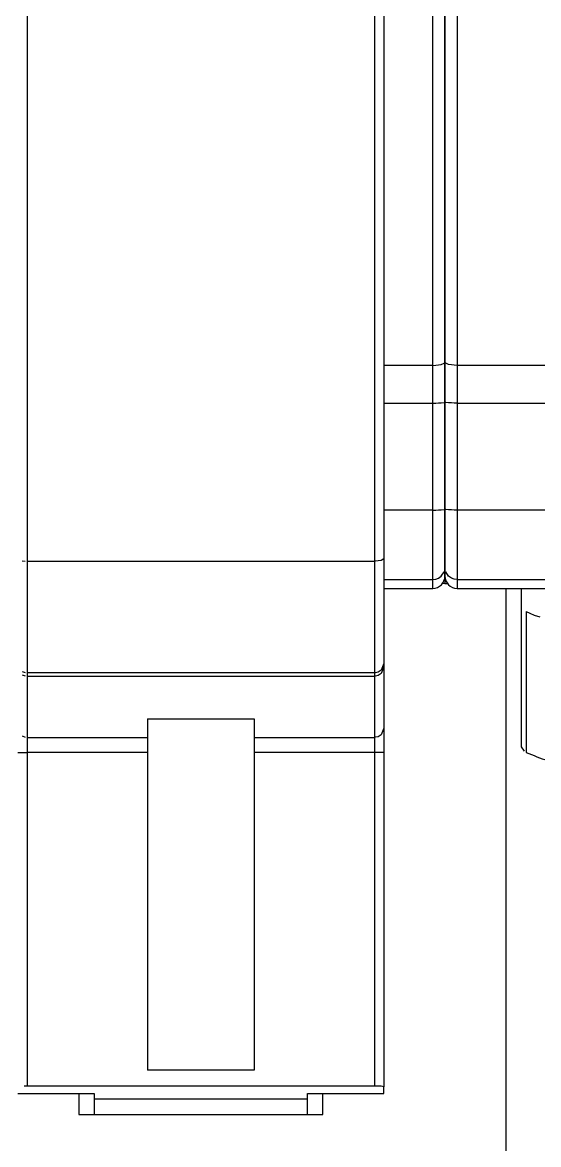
# Model space of a CAD drawing. Header units: millimetres. Extents: x 441156 to 441876, y 4514765 to 4515211.
# Drawn here: x 441594.1133 to 441594.1979, y 4515153.668 to 4515153.8519 of the extents above; entities that cross this region are included whole.
import ezdxf

# ---------------------------------------------------------------- set-up
doc = ezdxf.new("R2010")
doc.units = ezdxf.units.MM
for name, color, linetype in [('Collettore SL', 7, 'Continuous'), ('Piantone', 5, 'Continuous'), ('Staffa', 8, 'Continuous')]:
    doc.layers.add(name, color=color, linetype=linetype)

msp = doc.modelspace()

# ---------------------------------------------------------------- linework, layer by layer
at = {"layer": 'Collettore SL', "color": 254, "linetype": 'Continuous'}
for p, q in [((441594.1805942032, 4515153.795660889), (441594.1805942032, 4515153.975638391)), ((441594.1825942032, 4515153.796247018), (441594.1825942032, 4515153.975393215)), ((441594.1825942032, 4515153.975393215), (441594.1825942032, 4515153.796247018)), ((441594.1845942032, 4515153.975638391), (441594.1845942032, 4515153.795660889)), ((441594.1805942032, 4515153.795660889), (441594.1725942032, 4515153.795660889)), ((441594.1805942032, 4515153.789483634), (441594.1805942032, 4515153.795660889)), ((441594.1825942032, 4515153.789657945), (441594.1825942032, 4515153.796247018)), ((441594.1825942032, 4515153.796247018), (441594.1825942032, 4515153.789657945)), ((441594.2325942032, 4515153.795660889), (441594.1845942032, 4515153.795660889)), ((441594.1845942032, 4515153.795660889), (441594.1845942032, 4515153.789483634)), ((441594.1725942032, 4515153.789483634), (441594.1805942032, 4515153.789483634)), ((441594.1805942032, 4515153.771939188), (441594.1805942032, 4515153.789483634)), ((441594.1825942032, 4515153.7721135), (441594.1825942032, 4515153.789657945)), ((441594.1825942032, 4515153.789657945), (441594.1825942032, 4515153.7721135)), ((441594.1845942032, 4515153.789483634), (441594.2325942032, 4515153.789483634)), ((441594.1845942032, 4515153.789483634), (441594.1845942032, 4515153.771939188)), ((441594.1805942032, 4515153.771939188), (441594.1725942032, 4515153.771939188)), ((441594.1805942032, 4515153.760554715), (441594.1805942032, 4515153.771939188)), ((441594.1825942032, 4515153.762550542), (441594.1825942032, 4515153.7721135)), ((441594.1825942032, 4515153.7721135), (441594.1825942032, 4515153.762550542)), ((441594.2325942032, 4515153.771939188), (441594.1845942032, 4515153.771939188)), ((441594.1845942032, 4515153.771939188), (441594.1845942032, 4515153.760554715)), ((441594.1825942032, 4515153.761115109), (441594.1825942032, 4515153.762550542)), ((441594.1825942032, 4515153.762550542), (441594.1825942032, 4515153.761115109)), ((441594.1725942032, 4515153.760554715), (441594.1805942032, 4515153.760554715)), ((441594.1805942032, 4515153.759115108), (441594.1805942032, 4515153.760554715)), ((441594.1825942032, 4515153.761115109), (441594.1825942032, 4515153.75991279)), ((441594.1845942032, 4515153.760554715), (441594.2325942032, 4515153.760554715)), ((441594.1845942032, 4515153.760554715), (441594.1845942032, 4515153.759115108)), ((441594.1725942032, 4515153.759115108), (441594.1805942032, 4515153.759115108)), ((441594.1825942032, 4515153.75991279), (441594.1821924617, 4515153.75991279)), ((441594.1825942032, 4515153.759916217), (441594.1829938351, 4515153.7599156)), ((441594.1845942032, 4515153.759115108), (441594.2270398548, 4515153.759115108))]:
    msp.add_line(p, q, dxfattribs=at)
for points in [[(441594.1805942032, 4515153.795660889, 0), (441594.1806640022, 4515153.795661245, 0), (441594.1807337162, 4515153.795662316, 0), (441594.1808032601, 4515153.7956641, 0), (441594.1808725494, 4515153.795666593, 0), (441594.1809414995, 4515153.795669793, 0), (441594.1810100266, 4515153.795673697, 0), (441594.181078047, 4515153.795678299, 0), (441594.1811454779, 4515153.795683594, 0), (441594.1812122372, 4515153.795689576, 0), (441594.1812782435, 4515153.795696236, 0), (441594.1813434164, 4515153.795703568, 0), (441594.1814076765, 4515153.795711562, 0), (441594.1814709455, 4515153.795720208, 0), (441594.1815331463, 4515153.795729497, 0), (441594.1815942032, 4515153.795739415, 0), (441594.1816540417, 4515153.795749952, 0), (441594.181712589, 4515153.795761094, 0), (441594.1817697737, 4515153.795772829, 0), (441594.1818255262, 4515153.795785142, 0), (441594.1818797784, 4515153.795798017, 0), (441594.1819324644, 4515153.795811439, 0), (441594.1819835199, 4515153.795825392, 0), (441594.1820328828, 4515153.795839858, 0), (441594.1820804928, 4515153.795854821, 0), (441594.1821262921, 4515153.795870261, 0), (441594.1821702247, 4515153.795886161, 0), (441594.1822122372, 4515153.7959025, 0), (441594.1822522783, 4515153.795919258, 0), (441594.1822902994, 4515153.795936417, 0), (441594.182326254, 4515153.795953953, 0), (441594.1823600984, 4515153.795971846, 0), (441594.1823917913, 4515153.795990075, 0), (441594.1824212941, 4515153.796008618, 0), (441594.1824485709, 4515153.79602745, 0), (441594.1824735884, 4515153.796046549, 0), (441594.1824963162, 4515153.796065894, 0), (441594.1825167266, 4515153.796085458, 0), (441594.1825347947, 4515153.79610522, 0), (441594.1825504984, 4515153.796125154, 0), (441594.1825638187, 4515153.796145237, 0), (441594.1825747393, 4515153.796165444, 0), (441594.182583247, 4515153.796185751, 0), (441594.1825893313, 4515153.796206131, 0), (441594.1825929849, 4515153.796226562, 0), (441594.1825942032, 4515153.796247018, 0)], [(441594.1845942032, 4515153.795660889, 0), (441594.1845244042, 4515153.795661245, 0), (441594.1844546903, 4515153.795662316, 0), (441594.1843851463, 4515153.7956641, 0), (441594.184315857, 4515153.795666593, 0), (441594.1842469068, 4515153.795669793, 0), (441594.1841783798, 4515153.795673697, 0), (441594.1841103594, 4515153.795678299, 0), (441594.1840429285, 4515153.795683594, 0), (441594.1839761692, 4515153.795689576, 0), (441594.1839101629, 4515153.795696236, 0), (441594.18384499, 4515153.795703568, 0), (441594.1837807299, 4515153.795711562, 0), (441594.1837174609, 4515153.795720208, 0), (441594.1836552601, 4515153.795729497, 0), (441594.1835942032, 4515153.795739415, 0), (441594.1835343647, 4515153.795749952, 0), (441594.1834758174, 4515153.795761094, 0), (441594.1834186327, 4515153.795772829, 0), (441594.1833628803, 4515153.795785142, 0), (441594.183308628, 4515153.795798017, 0), (441594.183255942, 4515153.795811439, 0), (441594.1832048864, 4515153.795825392, 0), (441594.1831555236, 4515153.795839858, 0), (441594.1831079135, 4515153.795854821, 0), (441594.1830621143, 4515153.795870261, 0), (441594.1830181817, 4515153.795886161, 0), (441594.1829761692, 4515153.7959025, 0), (441594.1829361281, 4515153.795919258, 0), (441594.182898107, 4515153.795936417, 0), (441594.1828621524, 4515153.795953953, 0), (441594.182828308, 4515153.795971846, 0), (441594.1827966151, 4515153.795990075, 0), (441594.1827671123, 4515153.796008618, 0), (441594.1827398355, 4515153.79602745, 0), (441594.182714818, 4515153.796046549, 0), (441594.1826920902, 4515153.796065894, 0), (441594.1826716798, 4515153.796085458, 0), (441594.1826536118, 4515153.79610522, 0), (441594.182637908, 4515153.796125154, 0), (441594.1826245877, 4515153.796145237, 0), (441594.182613667, 4515153.796165444, 0), (441594.1826051594, 4515153.796185751, 0), (441594.1825990751, 4515153.796206131, 0), (441594.1825954216, 4515153.796226562, 0), (441594.1825942032, 4515153.796247018, 0)], [(441594.1805942032, 4515153.789483634, 0), (441594.1806640022, 4515153.78948374, 0), (441594.1807337162, 4515153.789484059, 0), (441594.1808032601, 4515153.789484588, 0), (441594.1808725494, 4515153.78948533, 0), (441594.1809414995, 4515153.789486282, 0), (441594.1810100266, 4515153.789487443, 0), (441594.181078047, 4515153.789488811, 0), (441594.1811454779, 4515153.789490386, 0), (441594.1812122372, 4515153.789492165, 0), (441594.1812782435, 4515153.789494146, 0), (441594.1813434164, 4515153.789496326, 0), (441594.1814076765, 4515153.789498704, 0), (441594.1814709455, 4515153.789501275, 0), (441594.1815331463, 4515153.789504037, 0), (441594.1815942032, 4515153.789506987, 0), (441594.1816540417, 4515153.789510121, 0), (441594.181712589, 4515153.789513434, 0), (441594.1817697737, 4515153.789516924, 0), (441594.1818255262, 4515153.789520586, 0), (441594.1818797784, 4515153.789524415, 0), (441594.1819324644, 4515153.789528406, 0), (441594.1819835199, 4515153.789532556, 0), (441594.1820328828, 4515153.789536858, 0), (441594.1820804928, 4515153.789541308, 0), (441594.1821262921, 4515153.7895459, 0), (441594.1821702247, 4515153.789550629, 0), (441594.1822122372, 4515153.789555487, 0), (441594.1822522783, 4515153.789560472, 0), (441594.1822902994, 4515153.789565574, 0), (441594.182326254, 4515153.789570789, 0), (441594.1823600984, 4515153.78957611, 0), (441594.1823917913, 4515153.789581532, 0), (441594.1824212941, 4515153.789587046, 0), (441594.1824485709, 4515153.789592647, 0), (441594.1824735884, 4515153.789598327, 0), (441594.1824963162, 4515153.78960408, 0), (441594.1825167266, 4515153.789609898, 0), (441594.1825347947, 4515153.789615775, 0), (441594.1825504984, 4515153.789621703, 0), (441594.1825638187, 4515153.789627676, 0), (441594.1825747393, 4515153.789633686, 0), (441594.182583247, 4515153.789639724, 0), (441594.1825893313, 4515153.789645785, 0), (441594.1825929849, 4515153.789651861, 0), (441594.1825942032, 4515153.789657945, 0)], [(441594.1845942032, 4515153.789483634, 0), (441594.1845244042, 4515153.78948374, 0), (441594.1844546903, 4515153.789484059, 0), (441594.1843851463, 4515153.789484588, 0), (441594.184315857, 4515153.78948533, 0), (441594.1842469068, 4515153.789486282, 0), (441594.1841783798, 4515153.789487443, 0), (441594.1841103594, 4515153.789488811, 0), (441594.1840429285, 4515153.789490386, 0), (441594.1839761692, 4515153.789492165, 0), (441594.1839101629, 4515153.789494146, 0), (441594.18384499, 4515153.789496326, 0), (441594.1837807299, 4515153.789498704, 0), (441594.1837174609, 4515153.789501275, 0), (441594.1836552601, 4515153.789504037, 0), (441594.1835942032, 4515153.789506987, 0), (441594.1835343647, 4515153.789510121, 0), (441594.1834758174, 4515153.789513434, 0), (441594.1834186327, 4515153.789516924, 0), (441594.1833628803, 4515153.789520586, 0), (441594.183308628, 4515153.789524415, 0), (441594.183255942, 4515153.789528406, 0), (441594.1832048864, 4515153.789532556, 0), (441594.1831555236, 4515153.789536858, 0), (441594.1831079135, 4515153.789541308, 0), (441594.1830621143, 4515153.7895459, 0), (441594.1830181817, 4515153.789550629, 0), (441594.1829761692, 4515153.789555487, 0), (441594.1829361281, 4515153.789560472, 0), (441594.182898107, 4515153.789565574, 0), (441594.1828621524, 4515153.789570789, 0), (441594.182828308, 4515153.78957611, 0), (441594.1827966151, 4515153.789581532, 0), (441594.1827671123, 4515153.789587046, 0), (441594.1827398355, 4515153.789592647, 0), (441594.182714818, 4515153.789598327, 0), (441594.1826920902, 4515153.78960408, 0), (441594.1826716798, 4515153.789609898, 0), (441594.1826536118, 4515153.789615775, 0), (441594.182637908, 4515153.789621703, 0), (441594.1826245877, 4515153.789627676, 0), (441594.182613667, 4515153.789633686, 0), (441594.1826051594, 4515153.789639724, 0), (441594.1825990751, 4515153.789645785, 0), (441594.1825954216, 4515153.789651861, 0), (441594.1825942032, 4515153.789657945, 0)], [(441594.1805942032, 4515153.771939188, 0), (441594.1806640022, 4515153.771939294, 0), (441594.1807337162, 4515153.771939613, 0), (441594.1808032601, 4515153.771940143, 0), (441594.1808725494, 4515153.771940885, 0), (441594.1809414995, 4515153.771941836, 0), (441594.1810100266, 4515153.771942997, 0), (441594.181078047, 4515153.771944366, 0), (441594.1811454779, 4515153.771945941, 0), (441594.1812122372, 4515153.77194772, 0), (441594.1812782435, 4515153.7719497, 0), (441594.1813434164, 4515153.771951881, 0), (441594.1814076765, 4515153.771954258, 0), (441594.1814709455, 4515153.771956829, 0), (441594.1815331463, 4515153.771959592, 0), (441594.1815942032, 4515153.771962541, 0), (441594.1816540417, 4515153.771965675, 0), (441594.181712589, 4515153.771968989, 0), (441594.1817697737, 4515153.771972478, 0), (441594.1818255262, 4515153.77197614, 0), (441594.1818797784, 4515153.771979969, 0), (441594.1819324644, 4515153.771983961, 0), (441594.1819835199, 4515153.771988111, 0), (441594.1820328828, 4515153.771992412, 0), (441594.1820804928, 4515153.771996862, 0), (441594.1821262921, 4515153.772001455, 0), (441594.1821702247, 4515153.772006183, 0), (441594.1822122372, 4515153.772011042, 0), (441594.1822522783, 4515153.772016026, 0), (441594.1822902994, 4515153.772021129, 0), (441594.182326254, 4515153.772026344, 0), (441594.1823600984, 4515153.772031666, 0), (441594.1823917913, 4515153.772037087, 0), (441594.1824212941, 4515153.7720426, 0), (441594.1824485709, 4515153.772048201, 0), (441594.1824735884, 4515153.772053882, 0), (441594.1824963162, 4515153.772059634, 0), (441594.1825167266, 4515153.772065453, 0), (441594.1825347947, 4515153.77207133, 0), (441594.1825504984, 4515153.772077259, 0), (441594.1825638187, 4515153.772083231, 0), (441594.1825747393, 4515153.77208924, 0), (441594.182583247, 4515153.772095279, 0), (441594.1825893313, 4515153.772101341, 0), (441594.1825929849, 4515153.772107417, 0), (441594.1825942032, 4515153.7721135, 0)], [(441594.1845942032, 4515153.771939188, 0), (441594.1845244042, 4515153.771939294, 0), (441594.1844546903, 4515153.771939613, 0), (441594.1843851463, 4515153.771940143, 0), (441594.184315857, 4515153.771940885, 0), (441594.1842469068, 4515153.771941836, 0), (441594.1841783798, 4515153.771942997, 0), (441594.1841103594, 4515153.771944366, 0), (441594.1840429285, 4515153.771945941, 0), (441594.1839761692, 4515153.77194772, 0), (441594.1839101629, 4515153.7719497, 0), (441594.18384499, 4515153.771951881, 0), (441594.1837807299, 4515153.771954258, 0), (441594.1837174609, 4515153.771956829, 0), (441594.1836552601, 4515153.771959592, 0), (441594.1835942032, 4515153.771962541, 0), (441594.1835343647, 4515153.771965675, 0), (441594.1834758174, 4515153.771968989, 0), (441594.1834186327, 4515153.771972478, 0), (441594.1833628803, 4515153.77197614, 0), (441594.183308628, 4515153.771979969, 0), (441594.183255942, 4515153.771983961, 0), (441594.1832048864, 4515153.771988111, 0), (441594.1831555236, 4515153.771992412, 0), (441594.1831079135, 4515153.771996862, 0), (441594.1830621143, 4515153.772001455, 0), (441594.1830181817, 4515153.772006183, 0), (441594.1829761692, 4515153.772011042, 0), (441594.1829361281, 4515153.772016026, 0), (441594.182898107, 4515153.772021129, 0), (441594.1828621524, 4515153.772026344, 0), (441594.182828308, 4515153.772031666, 0), (441594.1827966151, 4515153.772037087, 0), (441594.1827671123, 4515153.7720426, 0), (441594.1827398355, 4515153.772048201, 0), (441594.182714818, 4515153.772053882, 0), (441594.1826920902, 4515153.772059634, 0), (441594.1826716798, 4515153.772065453, 0), (441594.1826536118, 4515153.77207133, 0), (441594.182637908, 4515153.772077259, 0), (441594.1826245877, 4515153.772083231, 0), (441594.182613667, 4515153.77208924, 0), (441594.1826051594, 4515153.772095279, 0), (441594.1825990751, 4515153.772101341, 0), (441594.1825954216, 4515153.772107417, 0), (441594.1825942032, 4515153.7721135, 0)], [(441594.1805942032, 4515153.760554715, 0), (441594.1806640022, 4515153.76055593, 0), (441594.1807337162, 4515153.760559577, 0), (441594.1808032601, 4515153.760565648, 0), (441594.1808725494, 4515153.760574138, 0), (441594.1809414995, 4515153.760585036, 0), (441594.1810100266, 4515153.760598329, 0), (441594.181078047, 4515153.760613999, 0), (441594.1811454779, 4515153.76063203, 0), (441594.1812122372, 4515153.760652398, 0), (441594.1812782435, 4515153.760675078, 0), (441594.1813434164, 4515153.760700043, 0), (441594.1814076765, 4515153.760727263, 0), (441594.1814709455, 4515153.760756704, 0), (441594.1815331463, 4515153.760788331, 0), (441594.1815942032, 4515153.760822105, 0), (441594.1816540417, 4515153.760857984, 0), (441594.181712589, 4515153.760895927, 0), (441594.1817697737, 4515153.760935884, 0), (441594.1818255262, 4515153.760977808, 0), (441594.1818797784, 4515153.761021649, 0), (441594.1819324644, 4515153.761067353, 0), (441594.1819835199, 4515153.761114864, 0), (441594.1820328828, 4515153.761164124, 0), (441594.1820804928, 4515153.761215073, 0), (441594.1821262921, 4515153.761267649, 0), (441594.1821702247, 4515153.761321788, 0), (441594.1822122372, 4515153.761377424, 0), (441594.1822522783, 4515153.76143449, 0), (441594.1822902994, 4515153.761492915, 0), (441594.182326254, 4515153.761552628, 0), (441594.1823600984, 4515153.761613558, 0), (441594.1823917913, 4515153.761675629, 0), (441594.1824212941, 4515153.761738766, 0), (441594.1824485709, 4515153.761802892, 0), (441594.1824735884, 4515153.761867929, 0), (441594.1824963162, 4515153.761933798, 0), (441594.1825167266, 4515153.762000417, 0), (441594.1825347947, 4515153.762067708, 0), (441594.1825504984, 4515153.762135587, 0), (441594.1825638187, 4515153.76220397, 0), (441594.1825747393, 4515153.762272777, 0), (441594.182583247, 4515153.762341921, 0), (441594.1825893313, 4515153.762411321, 0), (441594.1825929849, 4515153.762480889, 0), (441594.1825942032, 4515153.762550542, 0)], [(441594.1845942032, 4515153.760554715, 0), (441594.1845244042, 4515153.76055593, 0), (441594.1844546903, 4515153.760559577, 0), (441594.1843851463, 4515153.760565648, 0), (441594.184315857, 4515153.760574138, 0), (441594.1842469068, 4515153.760585036, 0), (441594.1841783798, 4515153.760598329, 0), (441594.1841103594, 4515153.760613999, 0), (441594.1840429285, 4515153.76063203, 0), (441594.1839761692, 4515153.760652398, 0), (441594.1839101629, 4515153.760675078, 0), (441594.18384499, 4515153.760700043, 0), (441594.1837807299, 4515153.760727263, 0), (441594.1837174609, 4515153.760756704, 0), (441594.1836552601, 4515153.760788331, 0), (441594.1835942032, 4515153.760822105, 0), (441594.1835343647, 4515153.760857984, 0), (441594.1834758174, 4515153.760895927, 0), (441594.1834186327, 4515153.760935884, 0), (441594.1833628803, 4515153.760977808, 0), (441594.183308628, 4515153.761021649, 0), (441594.183255942, 4515153.761067353, 0), (441594.1832048864, 4515153.761114864, 0), (441594.1831555236, 4515153.761164124, 0), (441594.1831079135, 4515153.761215073, 0), (441594.1830621143, 4515153.761267649, 0), (441594.1830181817, 4515153.761321788, 0), (441594.1829761692, 4515153.761377424, 0), (441594.1829361281, 4515153.76143449, 0), (441594.182898107, 4515153.761492915, 0), (441594.1828621524, 4515153.761552628, 0), (441594.182828308, 4515153.761613558, 0), (441594.1827966151, 4515153.761675629, 0), (441594.1827671123, 4515153.761738766, 0), (441594.1827398355, 4515153.761802892, 0), (441594.182714818, 4515153.761867929, 0), (441594.1826920902, 4515153.761933798, 0), (441594.1826716798, 4515153.762000417, 0), (441594.1826536118, 4515153.762067708, 0), (441594.182637908, 4515153.762135587, 0), (441594.1826245877, 4515153.76220397, 0), (441594.182613667, 4515153.762272777, 0), (441594.1826051594, 4515153.762341921, 0), (441594.1825990751, 4515153.762411321, 0), (441594.1825954216, 4515153.762480889, 0), (441594.1825942032, 4515153.762550542, 0)]]:
    msp.add_polyline3d(points, dxfattribs=at)
for centre, start, end in [((441594.1805942032, 4515153.761115109), 270, 0), ((441594.1845942032, 4515153.761115109), 180, 270)]:
    msp.add_arc(centre, 0.00199999999999978, start, end, dxfattribs=at)
at = {"layer": 'Piantone', "color": 254, "linetype": 'Continuous'}
for p, q in [((441594.1950942032, 4515153.759115108), (441594.1950942032, 4515153.733170887)), ((441594.1959087319, 4515153.75531831), (441594.1959087319, 4515153.732226369))]:
    msp.add_line(p, q, dxfattribs=at)
for points in [[(441594.1959087319, 4515153.75531831, 0), (441594.1961830356, 4515153.75517183, 0), (441594.1964967373, 4515153.755025951, 0), (441594.1968496638, 4515153.754880756, 0), (441594.1972416204, 4515153.754736322, 0), (441594.1976723908, 4515153.754592732, 0), (441594.1981417376, 4515153.754450061, 0)], [(441594.1950942032, 4515153.733170887, 0), (441594.1951142025, 4515153.733022478, 0), (441594.1951741894, 4515153.732874152, 0), (441594.1952741308, 4515153.732725989, 0), (441594.1954139716, 4515153.732578073, 0), (441594.1955936344, 4515153.732430482, 0), (441594.1958130205, 4515153.732283301, 0), (441594.1959087319, 4515153.732226369, 0)]]:
    msp.add_polyline3d(points, dxfattribs=at)
msp.add_arc((441594.2212981204, 4515153.793081359), 0.06593899351383326, 247.3535519465422, 250.6049854842381, dxfattribs=at)
at = {"layer": 'Staffa', "color": 254, "linetype": 'Continuous'}
for p, q in [((441594.1140942032, 4515154.002056772), (441594.1140942032, 4515153.763581268)), ((441594.1710942032, 4515153.763581268), (441594.1710942032, 4515154.002056772)), ((441594.1725942032, 4515154.001922974), (441594.1725942032, 4515153.763980017)), ((441594.1140942032, 4515153.763581268), (441594.1710942032, 4515153.763581268)), ((441594.1140942032, 4515153.763581268), (441594.1140942032, 4515153.745280785)), ((441594.1710942032, 4515153.745280785), (441594.1710942032, 4515153.763581268)), ((441594.1725942032, 4515153.763980017), (441594.1725942032, 4515153.746777562)), ((441594.1925942032, 4515153.759115108), (441594.1925942032, 4515153.61538146)), ((441594.1725942032, 4515153.746777562), (441594.1725942032, 4515153.746230608)), ((441594.1725942032, 4515153.746230608), (441594.1725942032, 4515153.736197526)), ((441594.1710942032, 4515153.745280785), (441594.1140942032, 4515153.745280785)), ((441594.1140942032, 4515153.745280785), (441594.1140942032, 4515153.744732664)), ((441594.1140942032, 4515153.744732664), (441594.1710942032, 4515153.744732664)), ((441594.1140942032, 4515153.744732664), (441594.1140942032, 4515153.734699582)), ((441594.1710942032, 4515153.744732664), (441594.1710942032, 4515153.745280785)), ((441594.1710942032, 4515153.734699582), (441594.1710942032, 4515153.744732664)), ((441594.1338442032, 4515153.737734314), (441594.1513442032, 4515153.737734314)), ((441594.1338442032, 4515153.737734314), (441594.1338442032, 4515153.680157605)), ((441594.1513442032, 4515153.737734314), (441594.1513442032, 4515153.680157605)), ((441594.1725942032, 4515153.736197526), (441594.1725942032, 4515153.732203008)), ((441594.1140942032, 4515153.734699582), (441594.1338442032, 4515153.734699582)), ((441594.1140942032, 4515153.734699582), (441594.1140942032, 4515153.732203008)), ((441594.1513442032, 4515153.734699582), (441594.1710942032, 4515153.734699582)), ((441594.1710942032, 4515153.732203008), (441594.1710942032, 4515153.734699582)), ((441594.1125942032, 4515153.732203008), (441594.1140942032, 4515153.732203008)), ((441594.1338442032, 4515153.732203008), (441594.1140942032, 4515153.732203008)), ((441594.1140942032, 4515153.732203008), (441594.1140942032, 4515153.677530179)), ((441594.1710942032, 4515153.732203008), (441594.1513442032, 4515153.732203008)), ((441594.1725942032, 4515153.732203008), (441594.1710942032, 4515153.732203008)), ((441594.1710942032, 4515153.677530179), (441594.1710942032, 4515153.732203008)), ((441594.1725942032, 4515153.732203008), (441594.1725942032, 4515153.677451568)), ((441594.1513442032, 4515153.680157605), (441594.1338442032, 4515153.680157605)), ((441594.1125942032, 4515153.676351004), (441594.1250942032, 4515153.676351004)), ((441594.1710942032, 4515153.677530179), (441594.1140942032, 4515153.677530179)), ((441594.1225942032, 4515153.676351004), (441594.1225942032, 4515153.67288146)), ((441594.1250942032, 4515153.676351004), (441594.1250942032, 4515153.67538146)), ((441594.1600942032, 4515153.676351004), (441594.1725942032, 4515153.676351004)), ((441594.1600942032, 4515153.67538146), (441594.1600942032, 4515153.676351004)), ((441594.1625942032, 4515153.67288146), (441594.1625942032, 4515153.676351004)), ((441594.1725942032, 4515153.676351004), (441594.1725942032, 4515153.677451568)), ((441594.1600942032, 4515153.67538146), (441594.1250942032, 4515153.67538146)), ((441594.1250942032, 4515153.67538146), (441594.1250942032, 4515153.67288146)), ((441594.1600942032, 4515153.67288146), (441594.1600942032, 4515153.67538146)), ((441594.1225942032, 4515153.67288146), (441594.1625942032, 4515153.67288146))]:
    msp.add_line(p, q, dxfattribs=at)
for points in [[(441594.1132993243, 4515153.763641859, 0), (441594.1133442032, 4515153.763634691, 0), (441594.1133899959, 4515153.763627943, 0), (441594.1134366465, 4515153.763621625, 0), (441594.1134840982, 4515153.763615742, 0), (441594.1135322933, 4515153.763610303, 0), (441594.113581173, 4515153.763605316, 0), (441594.1136306777, 4515153.763600784, 0), (441594.1136807472, 4515153.763596715, 0), (441594.1137313204, 4515153.763593113, 0), (441594.1137823357, 4515153.763589982, 0), (441594.1138337309, 4515153.763587327, 0), (441594.1138854435, 4515153.763585149, 0), (441594.1139374105, 4515153.763583452, 0), (441594.1139895685, 4515153.76358224, 0), (441594.1140418539, 4515153.763581512, 0), (441594.1140942032, 4515153.763581268, 0)], [(441594.1725942032, 4515153.763980017, 0), (441594.1725932895, 4515153.763966101, 0), (441594.1725905493, 4515153.763952202, 0), (441594.172585986, 4515153.763938337, 0), (441594.1725796053, 4515153.763924522, 0), (441594.1725714148, 4515153.763910775, 0), (441594.1725614246, 4515153.763897113, 0), (441594.1725496468, 4515153.763883552, 0), (441594.1725360958, 4515153.763870107, 0), (441594.172520788, 4515153.763856797, 0), (441594.1725037422, 4515153.763843637, 0), (441594.172484979, 4515153.763830643, 0), (441594.1724645214, 4515153.763817832, 0), (441594.1724423943, 4515153.763805217, 0), (441594.1724186246, 4515153.763792817, 0), (441594.1723932413, 4515153.763780643, 0), (441594.1723662753, 4515153.763768713, 0), (441594.1723377596, 4515153.76375704, 0), (441594.1723077287, 4515153.763745639, 0), (441594.1722762194, 4515153.763734523, 0), (441594.1722432699, 4515153.763723707, 0), (441594.1722089205, 4515153.763713202, 0), (441594.1721732129, 4515153.763703023, 0), (441594.1721361908, 4515153.763693182, 0), (441594.1720978991, 4515153.763683689, 0), (441594.1720583846, 4515153.763674558, 0), (441594.1720176954, 4515153.763665799, 0), (441594.1719758811, 4515153.763657423, 0), (441594.1719329926, 4515153.763649439, 0), (441594.1718890821, 4515153.763641859, 0), (441594.1718442032, 4515153.763634691, 0), (441594.1717984105, 4515153.763627943, 0), (441594.1717517599, 4515153.763621625, 0), (441594.1717043082, 4515153.763615742, 0), (441594.1716561131, 4515153.763610303, 0), (441594.1716072334, 4515153.763605316, 0), (441594.1715577287, 4515153.763600784, 0), (441594.1715076593, 4515153.763596715, 0), (441594.171457086, 4515153.763593113, 0), (441594.1714060708, 4515153.763589982, 0), (441594.1713546755, 4515153.763587327, 0), (441594.1713029629, 4515153.763585149, 0), (441594.1712509959, 4515153.763583452, 0), (441594.1711988379, 4515153.76358224, 0), (441594.1711465525, 4515153.763581512, 0), (441594.1710942032, 4515153.763581268, 0)], [(441594.1725942032, 4515153.746777562, 0), (441594.1725932895, 4515153.746725325, 0), (441594.1725905493, 4515153.746673152, 0), (441594.172585986, 4515153.746621106, 0), (441594.1725796053, 4515153.746569251, 0), (441594.1725714148, 4515153.74651765, 0), (441594.1725614246, 4515153.746466365, 0), (441594.1725496468, 4515153.746415459, 0), (441594.1725360958, 4515153.746364994, 0), (441594.172520788, 4515153.746315032, 0), (441594.1725037422, 4515153.746265634, 0), (441594.172484979, 4515153.74621686, 0), (441594.1724645214, 4515153.746168768, 0), (441594.1724423943, 4515153.746121418, 0), (441594.1724186246, 4515153.746074867, 0), (441594.1723932413, 4515153.746029173, 0), (441594.1723662753, 4515153.74598439, 0), (441594.1723377596, 4515153.745940574, 0), (441594.1723077287, 4515153.745897778, 0), (441594.1722762194, 4515153.745856053, 0), (441594.1722432699, 4515153.745815452, 0), (441594.1722089205, 4515153.745776022, 0), (441594.1721732129, 4515153.745737812, 0), (441594.1721361908, 4515153.74570087, 0), (441594.1720978991, 4515153.745665239, 0), (441594.1720583846, 4515153.745630964, 0), (441594.1720176954, 4515153.745598085, 0), (441594.1719758811, 4515153.745566643, 0), (441594.1719329926, 4515153.745536677, 0), (441594.1718890821, 4515153.745508222, 0), (441594.1718442032, 4515153.745481314, 0), (441594.1717984105, 4515153.745455986, 0), (441594.1717517599, 4515153.745432267, 0), (441594.1717043082, 4515153.745410187, 0), (441594.1716561131, 4515153.745389774, 0), (441594.1716072334, 4515153.745371051, 0), (441594.1715577287, 4515153.745354041, 0), (441594.1715076593, 4515153.745338767, 0), (441594.171457086, 4515153.745325245, 0), (441594.1714060708, 4515153.745313493, 0), (441594.1713546755, 4515153.745303524, 0), (441594.1713029629, 4515153.74529535, 0), (441594.1712509959, 4515153.745288984, 0), (441594.1711988379, 4515153.74528443, 0), (441594.1711465525, 4515153.745281696, 0), (441594.1710942032, 4515153.745280785, 0)], [(441594.1725942032, 4515153.746230608, 0), (441594.1725932895, 4515153.746178331, 0), (441594.1725905493, 4515153.746126116, 0), (441594.172585986, 4515153.74607403, 0), (441594.1725796053, 4515153.746022134, 0), (441594.1725714148, 4515153.745970492, 0), (441594.1725614246, 4515153.745919168, 0), (441594.1725496468, 4515153.745868223, 0), (441594.1725360958, 4515153.745817718, 0), (441594.172520788, 4515153.745767717, 0), (441594.1725037422, 4515153.745718281, 0), (441594.172484979, 4515153.745669468, 0), (441594.1724645214, 4515153.745621339, 0), (441594.1724423943, 4515153.745573953, 0), (441594.1724186246, 4515153.745527365, 0), (441594.1723932413, 4515153.745481635, 0), (441594.1723662753, 4515153.745436818, 0), (441594.1723377596, 4515153.745392968, 0), (441594.1723077287, 4515153.745350138, 0), (441594.1722762194, 4515153.745308382, 0), (441594.1722432699, 4515153.745267748, 0), (441594.1722089205, 4515153.745228288, 0), (441594.1721732129, 4515153.745190049, 0), (441594.1721361908, 4515153.745153077, 0), (441594.1720978991, 4515153.745117418, 0), (441594.1720583846, 4515153.745083116, 0), (441594.1720176954, 4515153.745050211, 0), (441594.1719758811, 4515153.745018746, 0), (441594.1719329926, 4515153.744988756, 0), (441594.1718890821, 4515153.744960279, 0), (441594.1718442032, 4515153.74493335, 0), (441594.1717984105, 4515153.744908001, 0), (441594.1717517599, 4515153.744884265, 0), (441594.1717043082, 4515153.744862168, 0), (441594.1716561131, 4515153.744841739, 0), (441594.1716072334, 4515153.744823, 0), (441594.1715577287, 4515153.744805979, 0), (441594.1715076593, 4515153.744790692, 0), (441594.171457086, 4515153.744777159, 0), (441594.1714060708, 4515153.744765397, 0), (441594.1713546755, 4515153.744755421, 0), (441594.1713029629, 4515153.744747242, 0), (441594.1712509959, 4515153.74474087, 0), (441594.1711988379, 4515153.744736313, 0), (441594.1711465525, 4515153.744733576, 0), (441594.1710942032, 4515153.744732664, 0)], [(441594.1132993243, 4515153.745508222, 0), (441594.1133442032, 4515153.745481314, 0), (441594.1133899959, 4515153.745455986, 0), (441594.1134366465, 4515153.745432267, 0), (441594.1134840982, 4515153.745410187, 0), (441594.1135322933, 4515153.745389774, 0), (441594.113581173, 4515153.745371051, 0), (441594.1136306777, 4515153.745354041, 0), (441594.1136807472, 4515153.745338767, 0), (441594.1137313204, 4515153.745325245, 0), (441594.1137823357, 4515153.745313493, 0), (441594.1138337309, 4515153.745303524, 0), (441594.1138854435, 4515153.74529535, 0), (441594.1139374105, 4515153.745288984, 0), (441594.1139895685, 4515153.74528443, 0), (441594.1140418539, 4515153.745281696, 0), (441594.1140942032, 4515153.745280785, 0)], [(441594.1132993243, 4515153.744960279, 0), (441594.1133442032, 4515153.74493335, 0), (441594.1133899959, 4515153.744908001, 0), (441594.1134366465, 4515153.744884265, 0), (441594.1134840982, 4515153.744862168, 0), (441594.1135322933, 4515153.744841739, 0), (441594.113581173, 4515153.744823, 0), (441594.1136306777, 4515153.744805979, 0), (441594.1136807472, 4515153.744790692, 0), (441594.1137313204, 4515153.744777159, 0), (441594.1137823357, 4515153.744765397, 0), (441594.1138337309, 4515153.744755421, 0), (441594.1138854435, 4515153.744747242, 0), (441594.1139374105, 4515153.74474087, 0), (441594.1139895685, 4515153.744736313, 0), (441594.1140418539, 4515153.744733576, 0), (441594.1140942032, 4515153.744732664, 0)], [(441594.1132993243, 4515153.734927197, 0), (441594.1133442032, 4515153.734900268, 0), (441594.1133899959, 4515153.73487492, 0), (441594.1134366465, 4515153.734851182, 0), (441594.1134840982, 4515153.734829086, 0), (441594.1135322933, 4515153.734808656, 0), (441594.113581173, 4515153.734789919, 0), (441594.1136306777, 4515153.734772896, 0), (441594.1136807472, 4515153.73475761, 0), (441594.1137313204, 4515153.734744077, 0), (441594.1137823357, 4515153.734732315, 0), (441594.1138337309, 4515153.734722339, 0), (441594.1138854435, 4515153.73471416, 0), (441594.1139374105, 4515153.734707788, 0), (441594.1139895685, 4515153.734703231, 0), (441594.1140418539, 4515153.734700494, 0), (441594.1140942032, 4515153.734699582, 0)], [(441594.1725942032, 4515153.736197526, 0), (441594.1725932895, 4515153.736145249, 0), (441594.1725905493, 4515153.736093035, 0), (441594.172585986, 4515153.736040948, 0), (441594.1725796053, 4515153.735989053, 0), (441594.1725714148, 4515153.735937411, 0), (441594.1725614246, 4515153.735886086, 0), (441594.1725496468, 4515153.735835141, 0), (441594.1725360958, 4515153.735784637, 0), (441594.172520788, 4515153.735734636, 0), (441594.1725037422, 4515153.735685199, 0), (441594.172484979, 4515153.735636386, 0), (441594.1724645214, 4515153.735588257, 0), (441594.1724423943, 4515153.735540871, 0), (441594.1724186246, 4515153.735494284, 0), (441594.1723932413, 4515153.735448554, 0), (441594.1723662753, 4515153.735403736, 0), (441594.1723377596, 4515153.735359886, 0), (441594.1723077287, 4515153.735317056, 0), (441594.1722762194, 4515153.735275299, 0), (441594.1722432699, 4515153.735234666, 0), (441594.1722089205, 4515153.735195206, 0), (441594.1721732129, 4515153.735156966, 0), (441594.1721361908, 4515153.735119995, 0), (441594.1720978991, 4515153.735084336, 0), (441594.1720583846, 4515153.735050034, 0), (441594.1720176954, 4515153.73501713, 0), (441594.1719758811, 4515153.734985664, 0), (441594.1719329926, 4515153.734955674, 0), (441594.1718890821, 4515153.734927197, 0), (441594.1718442032, 4515153.734900268, 0), (441594.1717984105, 4515153.73487492, 0), (441594.1717517599, 4515153.734851182, 0), (441594.1717043082, 4515153.734829086, 0), (441594.1716561131, 4515153.734808656, 0), (441594.1716072334, 4515153.734789919, 0), (441594.1715577287, 4515153.734772896, 0), (441594.1715076593, 4515153.73475761, 0), (441594.171457086, 4515153.734744077, 0), (441594.1714060708, 4515153.734732315, 0), (441594.1713546755, 4515153.734722339, 0), (441594.1713029629, 4515153.73471416, 0), (441594.1712509959, 4515153.734707788, 0), (441594.1711988379, 4515153.734703231, 0), (441594.1711465525, 4515153.734700494, 0), (441594.1710942032, 4515153.734699582, 0)], [(441594.1140942032, 4515153.677530179, 0), (441594.1140205009, 4515153.677530084, 0), (441594.1139469777, 4515153.6775298, 0), (441594.113873812, 4515153.677529326, 0), (441594.1138011814, 4515153.677528664, 0), (441594.113765122, 4515153.677528264, 0), (441594.1137292623, 4515153.677527817, 0), (441594.1136936242, 4515153.677527324, 0), (441594.1136582291, 4515153.677526785, 0), (441594.1136230985, 4515153.677526201, 0), (441594.1135882538, 4515153.677525572, 0), (441594.1135537159, 4515153.677524898, 0), (441594.1135195059, 4515153.67752418, 0), (441594.1134856443, 4515153.677523418, 0), (441594.1134521516, 4515153.677522614, 0), (441594.1134190481, 4515153.677521765, 0), (441594.1133863537, 4515153.677520876, 0), (441594.1133540882, 4515153.677519944, 0), (441594.1133222709, 4515153.67751897, 0)], [(441594.1725942032, 4515153.677451568, 0), (441594.1725937527, 4515153.677453494, 0), (441594.1725924013, 4515153.67745542, 0), (441594.17259015, 4515153.677457343, 0), (441594.1725869999, 4515153.677459262, 0), (441594.1725829531, 4515153.677461177, 0), (441594.1725780117, 4515153.677463086, 0), (441594.1725721788, 4515153.677464989, 0), (441594.1725654578, 4515153.677466883, 0), (441594.1725578526, 4515153.677468768, 0), (441594.1725493678, 4515153.677470644, 0), (441594.1725400081, 4515153.677472508, 0), (441594.1725297794, 4515153.677474358, 0), (441594.1725186874, 4515153.677476196, 0), (441594.1725067389, 4515153.677478018, 0), (441594.1724939407, 4515153.677479826, 0), (441594.1724803005, 4515153.677481615, 0), (441594.1724658264, 4515153.677483387, 0), (441594.1724505267, 4515153.67748514, 0), (441594.1724344107, 4515153.677486873, 0), (441594.1724174879, 4515153.677488585, 0), (441594.1723997681, 4515153.677490274, 0), (441594.1723812621, 4515153.677491941, 0), (441594.1723619806, 4515153.677493583, 0), (441594.1723419352, 4515153.6774952, 0), (441594.1723211377, 4515153.677496791, 0), (441594.1722996004, 4515153.677498355, 0), (441594.1722773363, 4515153.67749989, 0), (441594.1722543585, 4515153.677501397, 0), (441594.1722306807, 4515153.677502874, 0), (441594.172206317, 4515153.67750432, 0), (441594.1721812819, 4515153.677505734, 0), (441594.1721555904, 4515153.677507116, 0), (441594.1721292578, 4515153.677508464, 0), (441594.1721022999, 4515153.677509778, 0), (441594.1720747327, 4515153.677511058, 0), (441594.1720465728, 4515153.677512301, 0), (441594.1720178371, 4515153.677513508, 0), (441594.1719885427, 4515153.677514678, 0), (441594.1719587073, 4515153.677515809, 0), (441594.1719283487, 4515153.677516903, 0), (441594.1718974853, 4515153.677517956, 0), (441594.1718661355, 4515153.67751897, 0), (441594.1718343183, 4515153.677519944, 0), (441594.1718020527, 4515153.677520876, 0), (441594.1717693583, 4515153.677521765, 0), (441594.1717362548, 4515153.677522614, 0), (441594.1717027621, 4515153.677523418, 0), (441594.1716689005, 4515153.67752418, 0), (441594.1716346905, 4515153.677524898, 0), (441594.1716001526, 4515153.677525572, 0), (441594.1715653079, 4515153.677526201, 0), (441594.1715301774, 4515153.677526785, 0), (441594.1714947823, 4515153.677527324, 0), (441594.171459144, 4515153.677527817, 0), (441594.1714232844, 4515153.677528264, 0), (441594.1713509877, 4515153.677529018, 0), (441594.1712780674, 4515153.677529586, 0), (441594.1712414288, 4515153.6775298, 0), (441594.1711679055, 4515153.677530084, 0), (441594.1710942032, 4515153.677530179, 0)]]:
    msp.add_polyline3d(points, dxfattribs=at)

doc.saveas('drawing.dxf')
